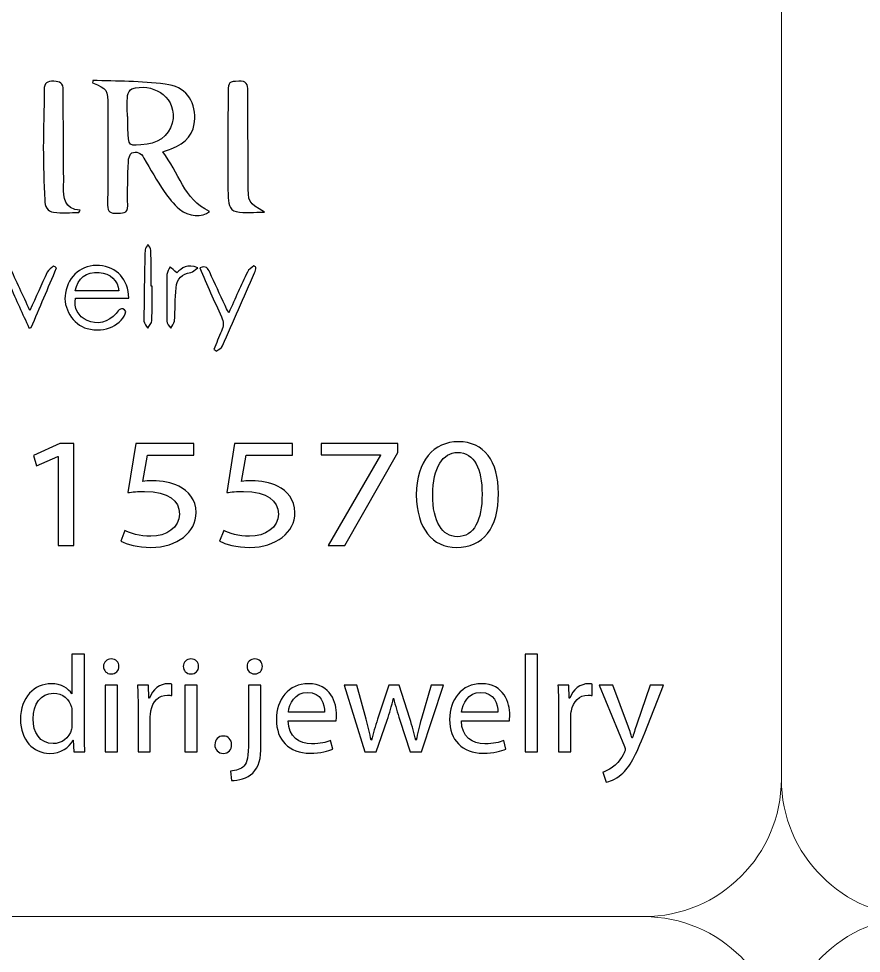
# Model space of a CAD drawing. Header units: millimetres. Extents: x -576 to 618, y 160 to 343.
# Drawn here: x -115.43 to -97.13, y 302.5 to 322.8 of the extents above; entities that cross this region are included whole.
import ezdxf

# ---------------------------------------------------------------- set-up
doc = ezdxf.new("R2010")
doc.units = ezdxf.units.MM
doc.header["$MEASUREMENT"] = 0
doc.layers.add('Layer 1', color=7, linetype='Continuous')

msp = doc.modelspace()

# ---------------------------------------------------------------- linework, layer by layer
at = {"layer": 'Layer 1', "color": 250, "lineweight": 18}
for points in [[(-135.6783, 343.1001), (-135.6783, 343.1001), (-101.8483, 343.1001), (-101.8483, 343.1001), (-100.2043, 343.1001), (-98.8633, 341.7591), (-98.8633, 340.1151), (-98.8633, 340.1151), (-98.8633, 306.2851), (-98.8633, 306.2851), (-98.8633, 304.6411), (-100.2043, 303.3001), (-101.8483, 303.3001), (-101.8483, 303.3001), (-135.6783, 303.3001), (-135.6783, 303.3001), (-137.3223, 303.3001), (-138.6633, 304.6411), (-138.6633, 306.2851), (-138.6633, 306.2851), (-138.6633, 340.1151), (-138.6633, 340.1151), (-138.6633, 341.7591), (-137.3223, 343.1001), (-135.6783, 343.1001)], [(-95.8783, 343.1001), (-95.8783, 343.1001), (-62.0483, 343.1001), (-62.0483, 343.1001), (-60.4043, 343.1001), (-59.0633, 341.7591), (-59.0633, 340.1151), (-59.0633, 340.1151), (-59.0633, 306.2851), (-59.0633, 306.2851), (-59.0633, 304.6411), (-60.4043, 303.3001), (-62.0483, 303.3001), (-62.0483, 303.3001), (-95.8783, 303.3001), (-95.8783, 303.3001), (-97.5223, 303.3001), (-98.8633, 304.6411), (-98.8633, 306.2851), (-98.8633, 306.2851), (-98.8633, 340.1151), (-98.8633, 340.1151), (-98.8633, 341.7591), (-97.5223, 343.1001), (-95.8783, 343.1001)], [(-135.6783, 303.3001), (-135.6783, 303.3001), (-101.8483, 303.3001), (-101.8483, 303.3001), (-100.2043, 303.3001), (-98.8633, 301.9591), (-98.8633, 300.3151), (-98.8633, 300.3151), (-98.8633, 266.4851), (-98.8633, 266.4851), (-98.8633, 264.8411), (-100.2043, 263.5001), (-101.8483, 263.5001), (-101.8483, 263.5001), (-135.6783, 263.5001), (-135.6783, 263.5001), (-137.3223, 263.5001), (-138.6633, 264.8411), (-138.6633, 266.4851), (-138.6633, 266.4851), (-138.6633, 300.3151), (-138.6633, 300.3151), (-138.6633, 301.9591), (-137.3223, 303.3001), (-135.6783, 303.3001)], [(-95.8783, 303.3001), (-95.8783, 303.3001), (-62.0483, 303.3001), (-62.0483, 303.3001), (-60.4043, 303.3001), (-59.0633, 301.9591), (-59.0633, 300.3151), (-59.0633, 300.3151), (-59.0633, 266.4851), (-59.0633, 266.4851), (-59.0633, 264.8411), (-60.4043, 263.5001), (-62.0483, 263.5001), (-62.0483, 263.5001), (-95.8783, 263.5001), (-95.8783, 263.5001), (-97.5223, 263.5001), (-98.8633, 264.8411), (-98.8633, 266.4851), (-98.8633, 266.4851), (-98.8633, 300.3151), (-98.8633, 300.3151), (-98.8633, 301.9591), (-97.5223, 303.3001), (-95.8783, 303.3001)]]:
    msp.add_open_spline(points, degree=3, knots=[0, 0, 0, 0, 0.125, 0.125, 0.125, 0.25, 0.25, 0.25, 0.375, 0.375, 0.375, 0.5, 0.5, 0.5, 0.625, 0.625, 0.625, 0.75, 0.75, 0.75, 0.875, 0.875, 0.875, 1, 1, 1, 1], dxfattribs=at)
at = {"layer": 'Layer 1', "color": 230}
for points, knots in [([(-114.1259, 318.5924), (-114.3091, 318.5924), (-114.4944, 318.5777), (-114.6757, 318.5974), (-114.8127, 318.612), (-114.8645, 318.7353), (-114.8694, 318.8616), (-114.8838, 319.2408), (-114.8985, 319.6199), (-114.8994, 319.9989), (-114.9, 320.4183), (-114.8813, 320.837), (-114.881, 321.2564), (-114.8807, 321.4124), (-114.8098, 321.4457), (-114.6719, 321.4432), (-114.5349, 321.4408), (-114.4641, 321.4071), (-114.4647, 321.251), (-114.4676, 320.6165), (-114.4598, 319.9821), (-114.4567, 319.3475), (-114.4563, 319.2854), (-114.4576, 319.223), (-114.4582, 319.1606), (-114.461, 318.911), (-114.4535, 318.6679), (-114.1003, 318.6402), (-114.1087, 318.6245), (-114.1175, 318.6086), (-114.1259, 318.5924)], [0, 0, 0, 0, 0.1, 0.1, 0.1, 0.2, 0.2, 0.2, 0.3, 0.3, 0.3, 0.4, 0.4, 0.4, 0.5, 0.5, 0.5, 0.6, 0.6, 0.6, 0.7, 0.7, 0.7, 0.8, 0.8, 0.8, 0.9, 0.9, 0.9, 1, 1, 1, 1]), ([(-113.8239, 321.4631), (-113.3006, 321.4394), (-112.7733, 321.4482), (-112.2554, 321.3823), (-111.8079, 321.3253), (-111.603, 321.0382), (-111.6092, 320.6248), (-111.6136, 320.3249), (-111.7974, 320.0906), (-112.1185, 319.9758), (-112.1699, 319.9574), (-112.222, 319.9402), (-112.3047, 319.9115), (-111.954, 319.4719), (-111.8495, 318.8744), (-111.291, 318.6173), (-111.4413, 318.4831), (-111.7443, 318.4965), (-111.9418, 318.6672), (-112.0685, 318.7761), (-112.178, 318.9115), (-112.2719, 319.0506), (-112.4301, 319.285), (-112.5784, 319.5271), (-112.7138, 319.7754), (-112.7802, 319.8971), (-112.875, 319.9255), (-112.9781, 319.8865), (-113.0214, 319.87), (-113.0488, 319.763), (-113.0514, 319.6956), (-113.0632, 319.3789), (-113.0716, 319.0613), (-113.0663, 318.7445), (-113.0626, 318.5486), (-113.1902, 318.5873), (-113.3053, 318.5789), (-113.4345, 318.5699), (-113.5038, 318.6005), (-113.5022, 318.7521), (-113.4963, 319.4656), (-113.5001, 320.1795), (-113.4985, 320.8931), (-113.4975, 321.2616), (-113.5075, 321.2797), (-113.8273, 321.4057), (-113.8261, 321.4248), (-113.8252, 321.4441), (-113.8239, 321.4631)], [0, 0, 0, 0, 0.0625, 0.0625, 0.0625, 0.125, 0.125, 0.125, 0.1875, 0.1875, 0.1875, 0.25, 0.25, 0.25, 0.3125, 0.3125, 0.3125, 0.375, 0.375, 0.375, 0.4375, 0.4375, 0.4375, 0.5, 0.5, 0.5, 0.5625, 0.5625, 0.5625, 0.625, 0.625, 0.625, 0.6875, 0.6875, 0.6875, 0.75, 0.75, 0.75, 0.8125, 0.8125, 0.8125, 0.875, 0.875, 0.875, 0.9375, 0.9375, 0.9375, 1, 1, 1, 1]), ([(-113.0729, 320.6759), (-113.0729, 320.6759), (-113.0623, 320.6759), (-113.0623, 320.6759), (-113.0623, 320.5913), (-113.0635, 320.5065), (-113.062, 320.422), (-113.0547, 320.0229), (-113.0545, 320.0229), (-112.6458, 320.0775), (-112.3268, 320.1202), (-112.1032, 320.3433), (-112.0813, 320.6363), (-112.0432, 321.1546), (-112.5525, 321.4026), (-112.9746, 321.2816), (-113.0179, 321.2691), (-113.0639, 321.1867), (-113.0682, 321.1331), (-113.081, 320.9814), (-113.0729, 320.8282), (-113.0729, 320.6759)], [0, 0, 0, 0, 0.1428571, 0.1428571, 0.1428571, 0.2857143, 0.2857143, 0.2857143, 0.4285714, 0.4285714, 0.4285714, 0.5714286, 0.5714286, 0.5714286, 0.7142857, 0.7142857, 0.7142857, 0.8571429, 0.8571429, 0.8571429, 1, 1, 1, 1]), ([(-110.0948, 318.6031), (-110.3147, 318.6031), (-110.5182, 318.5744), (-110.7091, 318.6118), (-110.8701, 318.6436), (-110.8829, 318.8199), (-110.8848, 318.9634), (-110.8904, 319.3887), (-110.8907, 319.8137), (-110.8901, 320.2386), (-110.8894, 320.5675), (-110.8848, 320.8964), (-110.8813, 321.2249), (-110.8792, 321.4258), (-110.8595, 321.4349), (-110.6526, 321.4449), (-110.4891, 321.453), (-110.453, 321.3809), (-110.4539, 321.2327), (-110.4567, 320.5697), (-110.4483, 319.9063), (-110.4483, 319.2434), (-110.4483, 318.8084), (-110.452, 318.8084), (-110.0948, 318.6031)], [0, 0, 0, 0, 0.125, 0.125, 0.125, 0.25, 0.25, 0.25, 0.375, 0.375, 0.375, 0.5, 0.5, 0.5, 0.625, 0.625, 0.625, 0.75, 0.75, 0.75, 0.875, 0.875, 0.875, 1, 1, 1, 1]), ([(-112.5378, 316.9915), (-112.5378, 316.7425), (-112.5322, 316.4932), (-112.5419, 316.2446), (-112.5441, 316.1884), (-112.599, 316.1344), (-112.6295, 316.0792), (-112.6589, 316.131), (-112.7134, 316.1827), (-112.7134, 316.2342), (-112.7116, 316.7494), (-112.7016, 317.2645), (-112.6891, 317.779), (-112.6879, 317.8202), (-112.6483, 317.8604), (-112.6261, 317.901), (-112.6037, 317.858), (-112.5628, 317.8159), (-112.5618, 317.7724), (-112.5559, 317.5122), (-112.5587, 317.2517), (-112.5587, 316.9915), (-112.5587, 316.9915), (-112.5378, 316.9915), (-112.5378, 316.9915)], [0, 0, 0, 0, 0.125, 0.125, 0.125, 0.25, 0.25, 0.25, 0.375, 0.375, 0.375, 0.5, 0.5, 0.5, 0.625, 0.625, 0.625, 0.75, 0.75, 0.75, 0.875, 0.875, 0.875, 1, 1, 1, 1]), ([(-113.0432, 316.7359), (-113.0432, 316.7359), (-114.2029, 316.7359), (-114.2029, 316.7359), (-114.2401, 316.5187), (-114.1411, 316.3362), (-113.9471, 316.2448), (-113.7393, 316.1465), (-113.4825, 316.2071), (-113.3196, 316.3989), (-113.2551, 316.475), (-113.2026, 316.5646), (-113.1034, 316.4414), (-113.1777, 316.1643), (-113.5521, 315.9668), (-113.9471, 316.0729), (-114.2548, 316.1556), (-114.4778, 316.5187), (-114.4201, 316.8423), (-114.3512, 317.2274), (-114.0541, 317.4682), (-113.68, 317.4417), (-113.3087, 317.4155), (-113.0482, 317.1368), (-113.0432, 316.7359)], [0, 0, 0, 0, 0.125, 0.125, 0.125, 0.25, 0.25, 0.25, 0.375, 0.375, 0.375, 0.5, 0.5, 0.5, 0.625, 0.625, 0.625, 0.75, 0.75, 0.75, 0.875, 0.875, 0.875, 1, 1, 1, 1]), ([(-111.9997, 317.2847), (-111.889, 317.3866), (-111.7676, 317.4896), (-111.5448, 317.3895), (-111.6106, 317.3452), (-111.649, 317.3012), (-111.6946, 317.2921), (-111.8945, 317.2522), (-111.9931, 317.1692), (-112.0138, 316.9598), (-112.0372, 316.719), (-112.0328, 316.4753), (-112.0509, 316.2334), (-112.055, 316.1811), (-112.103, 316.1317), (-112.1308, 316.0809), (-112.1601, 316.1311), (-112.2137, 316.1807), (-112.2143, 316.2316), (-112.2209, 316.5704), (-112.2194, 316.9096), (-112.2122, 317.2484), (-112.211, 317.3046), (-112.1673, 317.3598), (-112.1432, 317.4154), (-112.0999, 317.376), (-112.0571, 317.3368), (-111.9997, 317.2847)], [0, 0, 0, 0, 0.1111111, 0.1111111, 0.1111111, 0.2222222, 0.2222222, 0.2222222, 0.3333333, 0.3333333, 0.3333333, 0.4444444, 0.4444444, 0.4444444, 0.5555556, 0.5555556, 0.5555556, 0.6666667, 0.6666667, 0.6666667, 0.7777778, 0.7777778, 0.7777778, 0.8888889, 0.8888889, 0.8888889, 1, 1, 1, 1]), ([(-115.6357, 317.0238), (-115.7883, 316.6875), (-115.9234, 316.3908), (-116.0582, 316.094), (-116.0744, 316.0924), (-116.091, 316.0912), (-116.1075, 316.09), (-116.2884, 316.5218), (-116.4698, 316.9533), (-116.651, 317.3851), (-116.632, 317.4004), (-116.6136, 317.416), (-116.5948, 317.4317), (-116.5493, 317.3927), (-116.4847, 317.3627), (-116.461, 317.3131), (-116.3509, 317.0831), (-116.2525, 316.8482), (-116.1493, 316.6151), (-116.1315, 316.5754), (-116.1091, 316.538), (-116.0775, 316.4784), (-115.9306, 316.7945), (-115.7932, 317.0903), (-115.6366, 317.4266), (-115.4809, 317.0925), (-115.3424, 316.7945), (-115.1901, 316.4675), (-115.0576, 316.7633), (-114.9415, 317.0322), (-114.8154, 317.2965), (-114.789, 317.3521), (-114.7243, 317.3889), (-114.6775, 317.4344), (-114.6554, 317.4191), (-114.6336, 317.4035), (-114.612, 317.388), (-114.7955, 316.9561), (-114.9792, 316.5243), (-115.1627, 316.0931), (-115.1795, 316.0922), (-115.1967, 316.0912), (-115.2132, 316.0906), (-115.349, 316.3901), (-115.4847, 316.6896), (-115.6357, 317.0238)], [0, 0, 0, 0, 0.0666667, 0.0666667, 0.0666667, 0.1333333, 0.1333333, 0.1333333, 0.2, 0.2, 0.2, 0.2666667, 0.2666667, 0.2666667, 0.3333333, 0.3333333, 0.3333333, 0.4, 0.4, 0.4, 0.4666667, 0.4666667, 0.4666667, 0.5333333, 0.5333333, 0.5333333, 0.6, 0.6, 0.6, 0.6666667, 0.6666667, 0.6666667, 0.7333333, 0.7333333, 0.7333333, 0.8, 0.8, 0.8, 0.8666667, 0.8666667, 0.8666667, 0.9333333, 0.9333333, 0.9333333, 1, 1, 1, 1]), ([(-113.2572, 316.8907), (-113.2735, 317.1143), (-113.4457, 317.2741), (-113.6834, 317.2887), (-113.9695, 317.3069), (-114.1537, 317.1686), (-114.2045, 316.8907), (-114.2045, 316.8907), (-113.2572, 316.8907), (-113.2572, 316.8907)], [0, 0, 0, 0, 0.3333333, 0.3333333, 0.3333333, 0.6666667, 0.6666667, 0.6666667, 1, 1, 1, 1]), ([(-111.4979, 317.3885), (-111.3622, 317.4525), (-111.3212, 317.3758), (-111.2842, 317.2962), (-111.1725, 317.0553), (-111.0623, 316.8132), (-110.9506, 316.572), (-110.93, 316.5271), (-110.906, 316.484), (-110.8704, 316.4141), (-110.7291, 316.7264), (-110.6024, 317.0154), (-110.4657, 317.2993), (-110.4386, 317.3552), (-110.3725, 317.3923), (-110.3241, 317.4379), (-110.3088, 317.426), (-110.2939, 317.4138), (-110.2782, 317.4019), (-110.2886, 317.3611), (-110.2929, 317.3174), (-110.3094, 317.2796), (-110.54, 316.7514), (-110.7702, 316.2232), (-111.0067, 315.6977), (-111.0292, 315.6481), (-111.0947, 315.6178), (-111.1403, 315.5786), (-111.1568, 315.5926), (-111.1737, 315.6066), (-111.1909, 315.6207), (-111.1366, 315.7539), (-111.0876, 315.8893), (-111.0261, 316.0191), (-110.9762, 316.1249), (-110.9787, 316.2163), (-111.0283, 316.3243), (-111.1893, 316.6722), (-111.3387, 317.0254), (-111.4979, 317.3885)], [0, 0, 0, 0, 0.0769231, 0.0769231, 0.0769231, 0.1538462, 0.1538462, 0.1538462, 0.2307692, 0.2307692, 0.2307692, 0.3076923, 0.3076923, 0.3076923, 0.3846154, 0.3846154, 0.3846154, 0.4615385, 0.4615385, 0.4615385, 0.5384615, 0.5384615, 0.5384615, 0.6153846, 0.6153846, 0.6153846, 0.6923077, 0.6923077, 0.6923077, 0.7692308, 0.7692308, 0.7692308, 0.8461538, 0.8461538, 0.8461538, 0.9230769, 0.9230769, 0.9230769, 1, 1, 1, 1]), ([(-105.0093, 312.4904), (-105.0093, 311.7363), (-105.3416, 311.3197), (-105.925, 311.3197), (-106.4395, 311.3197), (-106.7881, 311.7259), (-106.7961, 312.4601), (-106.7961, 313.2039), (-106.4152, 313.6136), (-105.8804, 313.6136), (-105.3256, 313.6136), (-105.0093, 313.1971), (-105.0093, 312.4904)], [0, 0, 0, 0, 0.25, 0.25, 0.25, 0.5, 0.5, 0.5, 0.75, 0.75, 0.75, 1, 1, 1, 1]), ([(-114.5788, 313.2961), (-114.5788, 313.2961), (-114.5868, 313.2961), (-114.5868, 313.2961), (-114.5868, 313.2961), (-115.0446, 313.088), (-115.0446, 313.088), (-115.0446, 313.088), (-115.1135, 313.3167), (-115.1135, 313.3167), (-115.1135, 313.3167), (-114.5382, 313.576), (-114.5382, 313.576), (-114.5382, 313.576), (-114.2343, 313.576), (-114.2343, 313.576), (-114.2343, 313.576), (-114.2343, 311.3573), (-114.2343, 311.3573), (-114.2343, 311.3573), (-114.5788, 311.3573), (-114.5788, 311.3573), (-114.5788, 311.3573), (-114.5788, 313.2961), (-114.5788, 313.2961)], [0, 0, 0, 0, 0.125, 0.125, 0.125, 0.25, 0.25, 0.25, 0.375, 0.375, 0.375, 0.5, 0.5, 0.5, 0.625, 0.625, 0.625, 0.75, 0.75, 0.75, 0.875, 0.875, 0.875, 1, 1, 1, 1]), ([(-111.6322, 313.3235), (-111.6322, 313.3235), (-112.6372, 313.3235), (-112.6372, 313.3235), (-112.6372, 313.3235), (-112.7383, 312.7535), (-112.7383, 312.7535), (-112.6777, 312.76), (-112.6209, 312.7672), (-112.5236, 312.7672), (-112.3211, 312.7672), (-112.1186, 312.7298), (-111.9563, 312.6477), (-111.7498, 312.5488), (-111.5797, 312.3575), (-111.5797, 312.0777), (-111.5797, 311.6439), (-111.989, 311.3198), (-112.56, 311.3198), (-112.8477, 311.3198), (-113.0908, 311.3882), (-113.2166, 311.4564), (-113.2166, 311.4564), (-113.1273, 311.6848), (-113.1273, 311.6848), (-113.0178, 311.6302), (-112.8031, 311.562), (-112.5641, 311.562), (-112.2278, 311.562), (-111.9401, 311.7463), (-111.9401, 312.0434), (-111.9441, 312.3301), (-112.1713, 312.5351), (-112.698, 312.5351), (-112.8477, 312.5351), (-112.965, 312.5213), (-113.0624, 312.5111), (-113.0624, 312.5111), (-112.8923, 313.5763), (-112.8923, 313.5763), (-112.8923, 313.5763), (-111.6322, 313.5763), (-111.6322, 313.5763), (-111.6322, 313.5763), (-111.6322, 313.3235), (-111.6322, 313.3235)], [0, 0, 0, 0, 0.0666667, 0.0666667, 0.0666667, 0.1333333, 0.1333333, 0.1333333, 0.2, 0.2, 0.2, 0.2666667, 0.2666667, 0.2666667, 0.3333333, 0.3333333, 0.3333333, 0.4, 0.4, 0.4, 0.4666667, 0.4666667, 0.4666667, 0.5333333, 0.5333333, 0.5333333, 0.6, 0.6, 0.6, 0.6666667, 0.6666667, 0.6666667, 0.7333333, 0.7333333, 0.7333333, 0.8, 0.8, 0.8, 0.8666667, 0.8666667, 0.8666667, 0.9333333, 0.9333333, 0.9333333, 1, 1, 1, 1]), ([(-109.4841, 313.3235), (-109.4841, 313.3235), (-110.4891, 313.3235), (-110.4891, 313.3235), (-110.4891, 313.3235), (-110.5902, 312.7535), (-110.5902, 312.7535), (-110.5297, 312.76), (-110.4729, 312.7672), (-110.3755, 312.7672), (-110.1731, 312.7672), (-109.9706, 312.7298), (-109.8084, 312.6477), (-109.6017, 312.5488), (-109.4318, 312.3575), (-109.4318, 312.0777), (-109.4318, 311.6439), (-109.8411, 311.3198), (-110.4121, 311.3198), (-110.6998, 311.3198), (-110.9428, 311.3882), (-111.0685, 311.4564), (-111.0685, 311.4564), (-110.9793, 311.6848), (-110.9793, 311.6848), (-110.8698, 311.6302), (-110.6551, 311.562), (-110.4161, 311.562), (-110.0798, 311.562), (-109.7921, 311.7463), (-109.7921, 312.0434), (-109.7961, 312.3301), (-110.0233, 312.5351), (-110.55, 312.5351), (-110.6998, 312.5351), (-110.8171, 312.5213), (-110.9144, 312.5111), (-110.9144, 312.5111), (-110.7444, 313.5763), (-110.7444, 313.5763), (-110.7444, 313.5763), (-109.4841, 313.5763), (-109.4841, 313.5763), (-109.4841, 313.5763), (-109.4841, 313.3235), (-109.4841, 313.3235)], [0, 0, 0, 0, 0.0666667, 0.0666667, 0.0666667, 0.1333333, 0.1333333, 0.1333333, 0.2, 0.2, 0.2, 0.2666667, 0.2666667, 0.2666667, 0.3333333, 0.3333333, 0.3333333, 0.4, 0.4, 0.4, 0.4666667, 0.4666667, 0.4666667, 0.5333333, 0.5333333, 0.5333333, 0.6, 0.6, 0.6, 0.6666667, 0.6666667, 0.6666667, 0.7333333, 0.7333333, 0.7333333, 0.8, 0.8, 0.8, 0.8666667, 0.8666667, 0.8666667, 0.9333333, 0.9333333, 0.9333333, 1, 1, 1, 1]), ([(-107.1981, 313.5761), (-107.1981, 313.5761), (-107.1981, 313.378), (-107.1981, 313.378), (-107.1981, 313.378), (-108.3448, 311.3574), (-108.3448, 311.3574), (-108.3448, 311.3574), (-108.7132, 311.3574), (-108.7132, 311.3574), (-108.7132, 311.3574), (-107.571, 313.3203), (-107.571, 313.3203), (-107.571, 313.3203), (-107.571, 313.3269), (-107.571, 313.3269), (-107.571, 313.3269), (-108.8593, 313.3269), (-108.8593, 313.3269), (-108.8593, 313.3269), (-108.8593, 313.5761), (-108.8593, 313.5761), (-108.8593, 313.5761), (-107.1981, 313.5761), (-107.1981, 313.5761)], [0, 0, 0, 0, 0.125, 0.125, 0.125, 0.25, 0.25, 0.25, 0.375, 0.375, 0.375, 0.5, 0.5, 0.5, 0.625, 0.625, 0.625, 0.75, 0.75, 0.75, 0.875, 0.875, 0.875, 1, 1, 1, 1]), ([(-106.4395, 312.4564), (-106.4395, 311.8795), (-106.2289, 311.5521), (-105.9048, 311.5521), (-105.54, 311.5521), (-105.3662, 311.9103), (-105.3662, 312.4769), (-105.3662, 313.023), (-105.5322, 313.3814), (-105.9007, 313.3814), (-106.2126, 313.3814), (-106.4395, 313.0607), (-106.4395, 312.4564)], [0, 0, 0, 0, 0.25, 0.25, 0.25, 0.5, 0.5, 0.5, 0.75, 0.75, 0.75, 1, 1, 1, 1]), ([(-114.0062, 309.0024), (-114.0062, 309.0024), (-114.0062, 307.2532), (-114.0062, 307.2532), (-114.0062, 307.1247), (-114.0031, 306.9781), (-113.994, 306.8794), (-113.994, 306.8794), (-114.2362, 306.8794), (-114.2362, 306.8794), (-114.2362, 306.8794), (-114.2484, 307.1306), (-114.2484, 307.1306), (-114.2484, 307.1306), (-114.2546, 307.1306), (-114.2546, 307.1306), (-114.3373, 306.969), (-114.5182, 306.8467), (-114.7607, 306.8467), (-115.1192, 306.8467), (-115.3953, 307.1425), (-115.3953, 307.5821), (-115.3984, 308.0635), (-115.0914, 308.3593), (-114.7298, 308.3593), (-114.5029, 308.3593), (-114.3495, 308.2548), (-114.2824, 308.1381), (-114.2824, 308.1381), (-114.2762, 308.1381), (-114.2762, 308.1381), (-114.2762, 308.1381), (-114.2762, 309.0024), (-114.2762, 309.0024), (-114.2762, 309.0024), (-114.0062, 309.0024), (-114.0062, 309.0024)], [0, 0, 0, 0, 0.0833333, 0.0833333, 0.0833333, 0.1666667, 0.1666667, 0.1666667, 0.25, 0.25, 0.25, 0.3333333, 0.3333333, 0.3333333, 0.4166667, 0.4166667, 0.4166667, 0.5, 0.5, 0.5, 0.5833333, 0.5833333, 0.5833333, 0.6666667, 0.6666667, 0.6666667, 0.75, 0.75, 0.75, 0.8333333, 0.8333333, 0.8333333, 0.9166667, 0.9166667, 0.9166667, 1, 1, 1, 1]), ([(-104.429, 309.0022), (-104.429, 309.0022), (-104.1594, 309.0022), (-104.1594, 309.0022), (-104.1594, 309.0022), (-104.1594, 306.8793), (-104.1594, 306.8793), (-104.1594, 306.8793), (-104.429, 306.8793), (-104.429, 306.8793), (-104.429, 306.8793), (-104.429, 309.0022), (-104.429, 309.0022)], [0, 0, 0, 0, 0.25, 0.25, 0.25, 0.5, 0.5, 0.5, 0.75, 0.75, 0.75, 1, 1, 1, 1]), ([(-113.2577, 308.7332), (-113.2549, 308.6434), (-113.3223, 308.5717), (-113.4296, 308.5717), (-113.5247, 308.5717), (-113.5921, 308.6434), (-113.5921, 308.7332), (-113.5921, 308.8259), (-113.5216, 308.8974), (-113.4236, 308.8974), (-113.3223, 308.8974), (-113.2577, 308.8259), (-113.2577, 308.7332)], [0, 0, 0, 0, 0.25, 0.25, 0.25, 0.5, 0.5, 0.5, 0.75, 0.75, 0.75, 1, 1, 1, 1]), ([(-111.5251, 308.7332), (-111.522, 308.6434), (-111.5897, 308.5717), (-111.697, 308.5717), (-111.7918, 308.5717), (-111.8592, 308.6434), (-111.8592, 308.7332), (-111.8592, 308.8259), (-111.7887, 308.8974), (-111.6908, 308.8974), (-111.5897, 308.8974), (-111.5251, 308.8259), (-111.5251, 308.7332)], [0, 0, 0, 0, 0.25, 0.25, 0.25, 0.5, 0.5, 0.5, 0.75, 0.75, 0.75, 1, 1, 1, 1]), ([(-110.1393, 308.7332), (-110.1361, 308.6465), (-110.2004, 308.5717), (-110.3077, 308.5717), (-110.4088, 308.5717), (-110.473, 308.6465), (-110.473, 308.7332), (-110.473, 308.8259), (-110.4028, 308.8974), (-110.3017, 308.8974), (-110.2035, 308.8974), (-110.1393, 308.8259), (-110.1393, 308.7332)], [0, 0, 0, 0, 0.25, 0.25, 0.25, 0.5, 0.5, 0.5, 0.75, 0.75, 0.75, 1, 1, 1, 1]), ([(-112.8407, 307.8752), (-112.8407, 308.0456), (-112.8442, 308.1922), (-112.8532, 308.3264), (-112.8532, 308.3264), (-112.6169, 308.3264), (-112.6169, 308.3264), (-112.6169, 308.3264), (-112.6079, 308.0425), (-112.6079, 308.0425), (-112.6079, 308.0425), (-112.5954, 308.0425), (-112.5954, 308.0425), (-112.5281, 308.2368), (-112.3658, 308.3595), (-112.1845, 308.3595), (-112.1539, 308.3595), (-112.1324, 308.3563), (-112.1078, 308.3504), (-112.1078, 308.3504), (-112.1078, 308.1024), (-112.1078, 308.1024), (-112.1355, 308.1083), (-112.1633, 308.1114), (-112.1998, 308.1114), (-112.3902, 308.1114), (-112.525, 307.971), (-112.5618, 307.7735), (-112.5679, 307.7376), (-112.5742, 307.6958), (-112.5742, 307.6509), (-112.5742, 307.6509), (-112.5742, 306.8796), (-112.5742, 306.8796), (-112.5742, 306.8796), (-112.8407, 306.8796), (-112.8407, 306.8796), (-112.8407, 306.8796), (-112.8407, 307.8752), (-112.8407, 307.8752)], [0, 0, 0, 0, 0.0769231, 0.0769231, 0.0769231, 0.1538462, 0.1538462, 0.1538462, 0.2307692, 0.2307692, 0.2307692, 0.3076923, 0.3076923, 0.3076923, 0.3846154, 0.3846154, 0.3846154, 0.4615385, 0.4615385, 0.4615385, 0.5384615, 0.5384615, 0.5384615, 0.6153846, 0.6153846, 0.6153846, 0.6923077, 0.6923077, 0.6923077, 0.7692308, 0.7692308, 0.7692308, 0.8461538, 0.8461538, 0.8461538, 0.9230769, 0.9230769, 0.9230769, 1, 1, 1, 1]), ([(-109.5779, 307.5552), (-109.572, 307.1994), (-109.3389, 307.0528), (-109.0691, 307.0528), (-108.8759, 307.0528), (-108.7595, 307.0859), (-108.6584, 307.1274), (-108.6584, 307.1274), (-108.6123, 306.9392), (-108.6123, 306.9392), (-108.7074, 306.8974), (-108.87, 306.8496), (-109.1059, 306.8496), (-109.5627, 306.8496), (-109.8356, 307.1423), (-109.8356, 307.5791), (-109.8356, 308.0157), (-109.572, 308.3595), (-109.1396, 308.3595), (-108.6553, 308.3595), (-108.5265, 307.9439), (-108.5265, 307.6777), (-108.5265, 307.6238), (-108.5327, 307.582), (-108.5355, 307.5552), (-108.5355, 307.5552), (-109.5779, 307.5552), (-109.5779, 307.5552)], [0, 0, 0, 0, 0.1111111, 0.1111111, 0.1111111, 0.2222222, 0.2222222, 0.2222222, 0.3333333, 0.3333333, 0.3333333, 0.4444444, 0.4444444, 0.4444444, 0.5555556, 0.5555556, 0.5555556, 0.6666667, 0.6666667, 0.6666667, 0.7777778, 0.7777778, 0.7777778, 0.8888889, 0.8888889, 0.8888889, 1, 1, 1, 1]), ([(-105.8152, 307.5552), (-105.8093, 307.1994), (-105.5765, 307.0528), (-105.3063, 307.0528), (-105.1131, 307.0528), (-104.9967, 307.0859), (-104.8957, 307.1274), (-104.8957, 307.1274), (-104.8495, 306.9392), (-104.8495, 306.9392), (-104.9447, 306.8974), (-105.1072, 306.8496), (-105.3431, 306.8496), (-105.7999, 306.8496), (-106.0729, 307.1423), (-106.0729, 307.5791), (-106.0729, 308.0157), (-105.8093, 308.3595), (-105.3768, 308.3595), (-104.8926, 308.3595), (-104.7637, 307.9439), (-104.7637, 307.6777), (-104.7637, 307.6238), (-104.77, 307.582), (-104.7727, 307.5552), (-104.7727, 307.5552), (-105.8152, 307.5552), (-105.8152, 307.5552)], [0, 0, 0, 0, 0.1111111, 0.1111111, 0.1111111, 0.2222222, 0.2222222, 0.2222222, 0.3333333, 0.3333333, 0.3333333, 0.4444444, 0.4444444, 0.4444444, 0.5555556, 0.5555556, 0.5555556, 0.6666667, 0.6666667, 0.6666667, 0.7777778, 0.7777778, 0.7777778, 0.8888889, 0.8888889, 0.8888889, 1, 1, 1, 1]), ([(-103.7052, 307.8752), (-103.7052, 308.0456), (-103.7086, 308.1922), (-103.7177, 308.3264), (-103.7177, 308.3264), (-103.4814, 308.3264), (-103.4814, 308.3264), (-103.4814, 308.3264), (-103.4724, 308.0425), (-103.4724, 308.0425), (-103.4724, 308.0425), (-103.4599, 308.0425), (-103.4599, 308.0425), (-103.3925, 308.2368), (-103.2303, 308.3595), (-103.049, 308.3595), (-103.0184, 308.3595), (-102.9969, 308.3563), (-102.9723, 308.3504), (-102.9723, 308.3504), (-102.9723, 308.1024), (-102.9723, 308.1024), (-103, 308.1083), (-103.0278, 308.1114), (-103.0643, 308.1114), (-103.2547, 308.1114), (-103.3894, 307.971), (-103.4262, 307.7735), (-103.4325, 307.7376), (-103.4387, 307.6958), (-103.4387, 307.6509), (-103.4387, 307.6509), (-103.4387, 306.8796), (-103.4387, 306.8796), (-103.4387, 306.8796), (-103.7052, 306.8796), (-103.7052, 306.8796), (-103.7052, 306.8796), (-103.7052, 307.8752), (-103.7052, 307.8752)], [0, 0, 0, 0, 0.0769231, 0.0769231, 0.0769231, 0.1538462, 0.1538462, 0.1538462, 0.2307692, 0.2307692, 0.2307692, 0.3076923, 0.3076923, 0.3076923, 0.3846154, 0.3846154, 0.3846154, 0.4615385, 0.4615385, 0.4615385, 0.5384615, 0.5384615, 0.5384615, 0.6153846, 0.6153846, 0.6153846, 0.6923077, 0.6923077, 0.6923077, 0.7692308, 0.7692308, 0.7692308, 0.8461538, 0.8461538, 0.8461538, 0.9230769, 0.9230769, 0.9230769, 1, 1, 1, 1]), ([(-114.2762, 307.7375), (-114.2762, 307.7703), (-114.2793, 307.8152), (-114.2883, 307.8479), (-114.3283, 308.0158), (-114.4755, 308.1531), (-114.6777, 308.1531), (-114.9569, 308.1531), (-115.1223, 307.9138), (-115.1223, 307.594), (-115.1223, 307.3013), (-114.975, 307.0589), (-114.6839, 307.0589), (-114.5029, 307.0589), (-114.3373, 307.1752), (-114.2883, 307.3728), (-114.2793, 307.4086), (-114.2762, 307.4448), (-114.2762, 307.4864), (-114.2762, 307.4864), (-114.2762, 307.7375), (-114.2762, 307.7375)], [0, 0, 0, 0, 0.1428571, 0.1428571, 0.1428571, 0.2857143, 0.2857143, 0.2857143, 0.4285714, 0.4285714, 0.4285714, 0.5714286, 0.5714286, 0.5714286, 0.7142857, 0.7142857, 0.7142857, 0.8571429, 0.8571429, 0.8571429, 1, 1, 1, 1]), ([(-113.5582, 308.3264), (-113.5582, 308.3264), (-113.2886, 308.3264), (-113.2886, 308.3264), (-113.2886, 308.3264), (-113.2886, 306.8793), (-113.2886, 306.8793), (-113.2886, 306.8793), (-113.5582, 306.8793), (-113.5582, 306.8793), (-113.5582, 306.8793), (-113.5582, 308.3264), (-113.5582, 308.3264)], [0, 0, 0, 0, 0.25, 0.25, 0.25, 0.5, 0.5, 0.5, 0.75, 0.75, 0.75, 1, 1, 1, 1]), ([(-111.8255, 308.3264), (-111.8255, 308.3264), (-111.556, 308.3264), (-111.556, 308.3264), (-111.556, 308.3264), (-111.556, 306.8793), (-111.556, 306.8793), (-111.556, 306.8793), (-111.8255, 306.8793), (-111.8255, 306.8793), (-111.8255, 306.8793), (-111.8255, 308.3264), (-111.8255, 308.3264)], [0, 0, 0, 0, 0.25, 0.25, 0.25, 0.5, 0.5, 0.5, 0.75, 0.75, 0.75, 1, 1, 1, 1]), ([(-110.835, 306.4608), (-110.7124, 306.4699), (-110.605, 306.5029), (-110.5408, 306.5713), (-110.4671, 306.6552), (-110.4397, 306.7688), (-110.4397, 307.1155), (-110.4397, 307.1155), (-110.4397, 308.3264), (-110.4397, 308.3264), (-110.4397, 308.3264), (-110.1698, 308.3264), (-110.1698, 308.3264), (-110.1698, 308.3264), (-110.1698, 307.0141), (-110.1698, 307.0141), (-110.1698, 306.7329), (-110.2157, 306.5507), (-110.3476, 306.4191), (-110.4671, 306.3023), (-110.6634, 306.2546), (-110.8075, 306.2546), (-110.8075, 306.2546), (-110.835, 306.4608), (-110.835, 306.4608)], [0, 0, 0, 0, 0.125, 0.125, 0.125, 0.25, 0.25, 0.25, 0.375, 0.375, 0.375, 0.5, 0.5, 0.5, 0.625, 0.625, 0.625, 0.75, 0.75, 0.75, 0.875, 0.875, 0.875, 1, 1, 1, 1]), ([(-108.7869, 307.7435), (-108.7838, 307.9108), (-108.8578, 308.171), (-109.1611, 308.171), (-109.4338, 308.171), (-109.5536, 307.9258), (-109.5748, 307.7435), (-109.5748, 307.7435), (-108.7869, 307.7435), (-108.7869, 307.7435)], [0, 0, 0, 0, 0.3333333, 0.3333333, 0.3333333, 0.6666667, 0.6666667, 0.6666667, 1, 1, 1, 1]), ([(-108.0843, 308.3265), (-108.0843, 308.3265), (-107.8881, 307.5911), (-107.8881, 307.5911), (-107.845, 307.4295), (-107.8054, 307.28), (-107.778, 307.1305), (-107.778, 307.1305), (-107.7686, 307.1305), (-107.7686, 307.1305), (-107.7349, 307.2772), (-107.6859, 307.4326), (-107.6366, 307.5882), (-107.6366, 307.5882), (-107.3945, 308.3265), (-107.3945, 308.3265), (-107.3945, 308.3265), (-107.1676, 308.3265), (-107.1676, 308.3265), (-107.1676, 308.3265), (-106.9377, 307.6033), (-106.9377, 307.6033), (-106.8825, 307.4295), (-106.8398, 307.2772), (-106.8057, 307.1305), (-106.8057, 307.1305), (-106.7967, 307.1305), (-106.7967, 307.1305), (-106.772, 307.2772), (-106.7324, 307.4295), (-106.6834, 307.6001), (-106.6834, 307.6001), (-106.4716, 308.3265), (-106.4716, 308.3265), (-106.4716, 308.3265), (-106.2051, 308.3265), (-106.2051, 308.3265), (-106.2051, 308.3265), (-106.6834, 306.8794), (-106.6834, 306.8794), (-106.6834, 306.8794), (-106.9286, 306.8794), (-106.9286, 306.8794), (-106.9286, 306.8794), (-107.1551, 307.5702), (-107.1551, 307.5702), (-107.2072, 307.7318), (-107.2503, 307.8753), (-107.2871, 308.0457), (-107.2871, 308.0457), (-107.2934, 308.0457), (-107.2934, 308.0457), (-107.3302, 307.8721), (-107.3761, 307.7224), (-107.4282, 307.567), (-107.4282, 307.567), (-107.6675, 306.8794), (-107.6675, 306.8794), (-107.6675, 306.8794), (-107.9128, 306.8794), (-107.9128, 306.8794), (-107.9128, 306.8794), (-108.3605, 308.3265), (-108.3605, 308.3265), (-108.3605, 308.3265), (-108.0843, 308.3265), (-108.0843, 308.3265)], [0, 0, 0, 0, 0.0454545, 0.0454545, 0.0454545, 0.0909091, 0.0909091, 0.0909091, 0.1363636, 0.1363636, 0.1363636, 0.1818182, 0.1818182, 0.1818182, 0.2272727, 0.2272727, 0.2272727, 0.2727273, 0.2727273, 0.2727273, 0.3181818, 0.3181818, 0.3181818, 0.3636364, 0.3636364, 0.3636364, 0.4090909, 0.4090909, 0.4090909, 0.4545455, 0.4545455, 0.4545455, 0.5, 0.5, 0.5, 0.5454545, 0.5454545, 0.5454545, 0.5909091, 0.5909091, 0.5909091, 0.6363636, 0.6363636, 0.6363636, 0.6818182, 0.6818182, 0.6818182, 0.7272727, 0.7272727, 0.7272727, 0.7727273, 0.7727273, 0.7727273, 0.8181818, 0.8181818, 0.8181818, 0.8636364, 0.8636364, 0.8636364, 0.9090909, 0.9090909, 0.9090909, 0.9545455, 0.9545455, 0.9545455, 1, 1, 1, 1]), ([(-105.0243, 307.7435), (-105.0212, 307.9108), (-105.0951, 308.171), (-105.3984, 308.171), (-105.671, 308.171), (-105.7909, 307.9258), (-105.8121, 307.7435), (-105.8121, 307.7435), (-105.0243, 307.7435), (-105.0243, 307.7435)], [0, 0, 0, 0, 0.3333333, 0.3333333, 0.3333333, 0.6666667, 0.6666667, 0.6666667, 1, 1, 1, 1]), ([(-102.5278, 308.3265), (-102.5278, 308.3265), (-102.2031, 307.4716), (-102.2031, 307.4716), (-102.1694, 307.3758), (-102.1322, 307.2622), (-102.1079, 307.1755), (-102.1079, 307.1755), (-102.102, 307.1755), (-102.102, 307.1755), (-102.0742, 307.2622), (-102.0436, 307.3726), (-102.0068, 307.4775), (-102.0068, 307.4775), (-101.7125, 308.3265), (-101.7125, 308.3265), (-101.7125, 308.3265), (-101.4274, 308.3265), (-101.4274, 308.3265), (-101.4274, 308.3265), (-101.832, 307.295), (-101.832, 307.295), (-102.0252, 306.7989), (-102.1571, 306.5446), (-102.3409, 306.3892), (-102.4726, 306.2756), (-102.6046, 306.2307), (-102.672, 306.2185), (-102.672, 306.2185), (-102.7396, 306.4401), (-102.7396, 306.4401), (-102.672, 306.4609), (-102.5834, 306.5028), (-102.5035, 306.5683), (-102.4298, 306.6253), (-102.3381, 306.7271), (-102.2764, 306.8616), (-102.2642, 306.8884), (-102.2551, 306.9093), (-102.2551, 306.9243), (-102.2551, 306.9392), (-102.2613, 306.9602), (-102.2735, 306.9933), (-102.2735, 306.9933), (-102.8221, 308.3265), (-102.8221, 308.3265), (-102.8221, 308.3265), (-102.5278, 308.3265), (-102.5278, 308.3265)], [0, 0, 0, 0, 0.0625, 0.0625, 0.0625, 0.125, 0.125, 0.125, 0.1875, 0.1875, 0.1875, 0.25, 0.25, 0.25, 0.3125, 0.3125, 0.3125, 0.375, 0.375, 0.375, 0.4375, 0.4375, 0.4375, 0.5, 0.5, 0.5, 0.5625, 0.5625, 0.5625, 0.625, 0.625, 0.625, 0.6875, 0.6875, 0.6875, 0.75, 0.75, 0.75, 0.8125, 0.8125, 0.8125, 0.875, 0.875, 0.875, 0.9375, 0.9375, 0.9375, 1, 1, 1, 1]), ([(-111.1725, 307.0348), (-111.1725, 307.1453), (-111.0957, 307.2233), (-110.9884, 307.2233), (-110.881, 307.2233), (-110.8075, 307.1453), (-110.8075, 307.0348), (-110.8075, 306.9272), (-110.8782, 306.8464), (-110.9915, 306.8464), (-111.0989, 306.8464), (-111.1725, 306.9272), (-111.1725, 307.0348)], [0, 0, 0, 0, 0.25, 0.25, 0.25, 0.5, 0.5, 0.5, 0.75, 0.75, 0.75, 1, 1, 1, 1])]:
    msp.add_open_spline(points, degree=3, knots=knots, dxfattribs=at)

doc.saveas('drawing.dxf')
